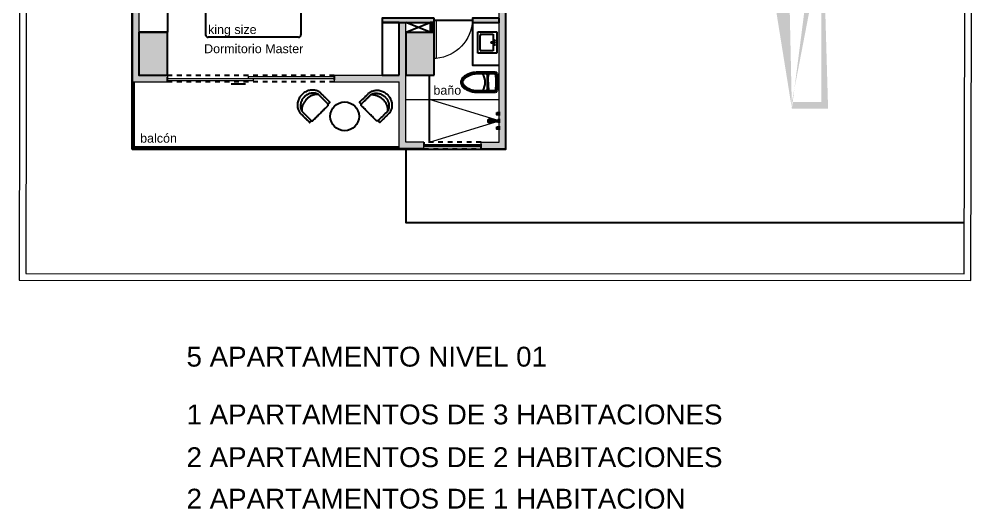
# Model space of a CAD drawing. Header units: metres. Extents: x -598 to 357, y -242 to 574.
# Drawn here: x -259.65 to -239.58, y 268.92 to 279.2 of the extents above; entities that cross this region are included whole.
import ezdxf

# ---------------------------------------------------------------- set-up
doc = ezdxf.new("R2010")
doc.units = ezdxf.units.M
doc.set_wipeout_variables(frame=1)
doc.linetypes.add('xref_Nivel PB$0$xref_Nivel PB$0$HIDDEN2', pattern=[0.1875, 0.125, -0.0625])
doc.linetypes.add('xref_Nivel TIPICO$0$HIDDEN2', pattern=[0.1875, 0.125, -0.0625])
for name, color, linetype in [('_TEXTO TITULOS', 251, 'Continuous'), ('APTOS_SPZ_MCH_N2 MUNI$0$DUCTOS', 1, 'Continuous'), ('APTOS_SPZ_MCH_N2 MUNI$0$Muebles', 1, 'Continuous'), ('MINUSV', 7, 'Continuous'), ('Muebles fijos', 251, 'Continuous'), ('T-texto', 8, 'Continuous'), ('xref_Nivel PB$0$B-baranda', 2, 'Continuous'), ('xref_Nivel PB$0$B-bordillo', 1, 'Continuous'), ('xref_Nivel PB$0$D-dintel mamposteria', 1, 'Continuous'), ('xref_Nivel PB$0$V-vidrio', 1, 'Continuous'), ('xref_Nivel TIPICO$0$D-dintel mamposteria', 1, 'Continuous'), ('xref_Nivel TIPICO$0$D-ducha mezcladora', 1, 'Continuous'), ('xref_Nivel TIPICO$0$H-hatch mamposteria', 8, 'Continuous'), ('xref_Nivel TIPICO$0$H-hatch tablayeso', 9, 'Continuous'), ('xref_Nivel TIPICO$0$M-muebles', 1, 'Continuous'), ('xref_Nivel TIPICO$0$M-muro tablayeso', 4, 'Continuous'), ('xref_Nivel TIPICO$0$V-ventana', 1, 'Continuous')]:
    doc.layers.add(name, color=color, linetype=linetype)
for name, color, linetype, lineweight in [('Muro Mamspoteria', 5, 'Continuous', 9), ('P-SANR-FIXT', 251, 'Continuous', 18), ('xref_Nivel TIPICO$0$P-puerta', 1, 'Continuous', 18)]:
    doc.layers.add(name, color=color, linetype=linetype, lineweight=lineweight)
doc.styles.get("Standard").update_dxf_attribs({"font": 'arial.ttf'})
doc.styles.add('TS', font='arial.ttf')

# ---------------------------------------------------------------- blocks, each defined once
blk = doc.blocks.new('columna')
at = {"true_color": 0x939598}
h = blk.add_hatch(color=252, dxfattribs=at)
h.dxf.hatch_style = 1
h.paths.add_polyline_path([(154.747, 259.896), (155.647, 259.896), (155.647, 259.296), (154.747, 259.296)])
at = {"color": 252, "true_color": 0x939598}
blk.add_lwpolyline([(154.747, 259.896), (155.647, 259.896), (155.647, 259.296), (154.747, 259.296), (154.747, 259.896)], dxfattribs=at)
blk = doc.blocks.new('*U283')
at = {"layer": 'xref_Nivel TIPICO$0$D-dintel mamposteria', "linetype": 'xref_Nivel TIPICO$0$HIDDEN2', "ltscale": 0.5}
blk.add_lwpolyline([(0.14, 0), (0, 0), (0, 3.5), (0.14, 3.5)], close=True, dxfattribs=at)
blk = doc.blocks.new('*U291')
at = {"layer": 'xref_Nivel PB$0$D-dintel mamposteria', "linetype": 'xref_Nivel PB$0$xref_Nivel PB$0$HIDDEN2', "ltscale": 0.5}
blk.add_lwpolyline([(0.138, 0), (0, 0), (0, 1.2), (0.138, 1.2)], close=True, dxfattribs=at)
blk = doc.blocks.new('L3')
blk.add_wipeout([(24.58, 24.077), (25.03, 24.077), (25.03, 23.677), (24.58, 23.677)]).dxf.layer = 'Muebles fijos'
at = {"layer": 'Muebles fijos'}
for p, q in [((24.58, 24.077), (25.03, 24.077)), ((24.58, 23.677), (24.58, 24.077)), ((24.58, 23.752), (24.58, 24.002)), ((24.63, 23.752), (24.63, 24.002)), ((24.63, 23.752), (24.63, 24.002)), ((24.655, 24.077), (24.955, 24.077)), ((24.655, 24.027), (24.955, 24.027)), ((24.655, 24.027), (24.955, 24.027)), ((24.98, 24.002), (24.98, 23.752)), ((24.98, 24.002), (24.98, 23.752)), ((25.03, 24.077), (25.03, 23.677)), ((25.03, 24.002), (25.03, 23.677)), ((24.98, 23.752), (24.63, 23.752)), ((24.98, 23.752), (24.883, 23.752)), ((25.03, 23.677), (24.58, 23.677)), ((25.03, 23.677), (24.58, 23.677))]:
    blk.add_line(p, q, dxfattribs=at)
for centre, radius in [((24.759, 23.725), 0.0111), ((24.805, 23.777), 0.0161), ((24.805, 23.777), 0.0111), ((24.805, 23.725), 0.0111), ((24.85, 23.725), 0.0111)]:
    blk.add_circle(centre, radius, dxfattribs=at)
for centre, start, end in [((24.655, 24.002), 90, 180), ((24.655, 24.002), 90, 180), ((24.955, 24.002), 0, 90), ((24.955, 24.002), 0, 90)]:
    blk.add_arc(centre, 0.025, start, end, dxfattribs=at)
blk = doc.blocks.new('Toilet_Oval_17859 - MO- Inodoro-439146-NIVEL TIPICO 5 - 7  - AMOBLADO')
at = {"layer": 'P-SANR-FIXT', "lineweight": 50}
for p, q in [((-0.196, 0.463), (-0.194, 0.062)), ((0.194, 0.062), (0.196, 0.463))]:
    blk.add_line(p, q, dxfattribs=at)
at = {"layer": 'P-SANR-FIXT'}
for p, q in [((-0.179, 0.345), (-0.179, 0.451)), ((0.179, 0.345), (0.179, 0.451))]:
    blk.add_line(p, q, dxfattribs=at)
at = {"layer": 'P-SANR-FIXT', "lineweight": 25}
for p, q in [((-0.189, 0.171), (-0.188, 0.093)), ((0.189, 0.171), (0.188, 0.093))]:
    blk.add_line(p, q, dxfattribs=at)
at = {"layer": 'P-SANR-FIXT', "lineweight": 50}
for centre, radius, start, end in [((-0.171, 0.463), 0.0254, 90, 180), ((0, -1.924), 2.418, 90, 94.0453), ((0, -1.924), 2.418, 85.9547, 90), ((0.171, 0.463), 0.0254, 360, 90)]:
    blk.add_arc(centre, radius, start, end, dxfattribs=at)
at = {"layer": 'P-SANR-FIXT', "lineweight": 25}
for centre, radius, start, end in [((-0.158, 0.348), 0.0381, 180, 262.1046), ((0, -0.09), 0.334, 58.0304, 121.9696), ((0, 1.487), 1.188, 262.1046, 277.8954), ((0.158, 0.348), 0.0381, 277.8954, 0), ((-0.163, 0.171), 0.0261, 122.4497, 180.2256), ((0.163, 0.171), 0.0261, 359.7744, 57.5503)]:
    blk.add_arc(centre, radius, start, end, dxfattribs=at)
at = {"layer": 'P-SANR-FIXT'}
blk.add_arc((0, -0.82), 1.112, 79.8479, 100.1521, dxfattribs=at)
for points in [[(0, 0.477), (-0.048, 0.477), (-0.104, 0.473), (-0.143, 0.468), (-0.165, 0.461), (-0.174, 0.458), (-0.179, 0.453), (-0.179, 0.451)], [(0, 0.477), (0.048, 0.477), (0.104, 0.473), (0.143, 0.468), (0.165, 0.461), (0.174, 0.458), (0.179, 0.453), (0.179, 0.451)], [(0, 0.318), (-0.048, 0.318), (-0.104, 0.323), (-0.143, 0.328), (-0.165, 0.335), (-0.174, 0.338), (-0.179, 0.343), (-0.179, 0.345)], [(0, 0.318), (0.048, 0.318), (0.104, 0.323), (0.143, 0.328), (0.165, 0.335), (0.174, 0.338), (0.179, 0.343), (0.179, 0.345)]]:
    blk.add_open_spline(points, degree=3, knots=[0, 0, 0, 0, 0.1566407, 0.2861825, 0.3655305, 0.4088071, 0.4283279, 0.4283279, 0.4283279, 0.4283279], dxfattribs=at)
at = {"layer": 'P-SANR-FIXT', "lineweight": 50}
for points, knots in [([(-0.194, 0.062), (-0.194, 0.05), (-0.192, 0.028), (-0.189, 0.004), (-0.186, -0.014), (-0.183, -0.026), (-0.179, -0.037), (-0.176, -0.048), (-0.172, -0.058), (-0.169, -0.067), (-0.165, -0.076), (-0.161, -0.084), (-0.158, -0.092), (-0.153, -0.101), (-0.147, -0.112), (-0.141, -0.124), (-0.133, -0.139), (-0.125, -0.152), (-0.117, -0.164), (-0.111, -0.173), (-0.104, -0.182), (-0.096, -0.191), (-0.088, -0.199), (-0.078, -0.208), (-0.068, -0.216), (-0.058, -0.222), (-0.052, -0.225), (-0.048, -0.227), (-0.045, -0.229), (-0.043, -0.23), (-0.04, -0.231), (-0.038, -0.232), (-0.036, -0.233), (-0.034, -0.234), (-0.031, -0.235), (-0.028, -0.236), (-0.024, -0.237), (-0.02, -0.237), (-0.016, -0.238), (-0.009, -0.239), (-0.004, -0.24), (0, -0.24)], [0, 0, 0, 0, 0.041667, 0.083333, 0.104167, 0.125, 0.145833, 0.166667, 0.1875, 0.208333, 0.229167, 0.25, 0.270833, 0.291667, 0.333333, 0.375, 0.416667, 0.5, 0.541667, 0.583333, 0.625, 0.666667, 0.708333, 0.75, 0.791667, 0.833333, 0.854167, 0.864583, 0.875, 0.885417, 0.895833, 0.90625, 0.911458, 0.916667, 0.927083, 0.9375, 0.947917, 0.958333, 0.96875, 0.979167, 1, 1, 1, 1]), ([(0, -0.24), (0.004, -0.24), (0.009, -0.239), (0.016, -0.238), (0.02, -0.237), (0.024, -0.237), (0.028, -0.236), (0.031, -0.235), (0.034, -0.234), (0.037, -0.233), (0.04, -0.231), (0.043, -0.23), (0.045, -0.229), (0.048, -0.227), (0.052, -0.225), (0.058, -0.222), (0.068, -0.216), (0.078, -0.208), (0.088, -0.199), (0.096, -0.191), (0.104, -0.182), (0.111, -0.173), (0.117, -0.164), (0.125, -0.152), (0.133, -0.139), (0.141, -0.124), (0.147, -0.112), (0.153, -0.101), (0.158, -0.092), (0.161, -0.084), (0.165, -0.076), (0.169, -0.067), (0.172, -0.058), (0.176, -0.048), (0.179, -0.037), (0.183, -0.026), (0.186, -0.014), (0.189, 0.004), (0.192, 0.028), (0.194, 0.05), (0.194, 0.062)], [0, 0, 0, 0, 0.020833, 0.03125, 0.041667, 0.052083, 0.0625, 0.072917, 0.083333, 0.09375, 0.104167, 0.114583, 0.125, 0.135417, 0.145833, 0.166667, 0.208333, 0.25, 0.291667, 0.333333, 0.375, 0.416667, 0.458333, 0.5, 0.583333, 0.625, 0.666667, 0.708333, 0.729167, 0.75, 0.770833, 0.791667, 0.8125, 0.833333, 0.854167, 0.875, 0.895833, 0.916667, 0.958333, 1, 1, 1, 1])]:
    blk.add_open_spline(points, degree=3, knots=knots, dxfattribs=at)
at = {"layer": 'P-SANR-FIXT', "lineweight": 25}
for points in [[(-0.188, 0.093), (-0.184, 0.032), (-0.178, -0.02), (-0.155, -0.081), (-0.133, -0.124), (-0.114, -0.156), (-0.094, -0.185), (-0.066, -0.209), (-0.05, -0.22), (-0.018, -0.234), (0, -0.234)], [(0.188, 0.093), (0.184, 0.032), (0.178, -0.02), (0.155, -0.081), (0.133, -0.124), (0.114, -0.156), (0.094, -0.185), (0.066, -0.209), (0.05, -0.22), (0.018, -0.234), (0, -0.234)]]:
    blk.add_open_spline(points, degree=3, knots=[0, 0, 0, 0, 0.19509, 0.375915, 0.540569, 0.672678, 0.792703, 0.893059, 0.993012, 1.071971, 1.071971, 1.071971, 1.071971], dxfattribs=at)
blk = doc.blocks.new('*U278')
at = {"layer": 'xref_Nivel TIPICO$0$H-hatch tablayeso', "transparency": 33554559}
h = blk.add_hatch(color=256, dxfattribs=at)
h.dxf.hatch_style = 1
h.paths.add_polyline_path([(0, 90), (0, 0), (1096, 0), (1096, 90)])
at = {"layer": 'xref_Nivel TIPICO$0$M-muro tablayeso'}
blk.add_lwpolyline([(1096, 0), (0, 0), (0, 90), (1096, 90), (1096, 0)], dxfattribs=at)
blk = doc.blocks.new('*U279')
at = {"layer": 'xref_Nivel TIPICO$0$H-hatch tablayeso', "transparency": 33554559}
h = blk.add_hatch(color=256, dxfattribs=at)
h.dxf.hatch_style = 1
h.paths.add_polyline_path([(0, 90), (0, 0), (560, 0), (560, 90)])
at = {"layer": 'xref_Nivel TIPICO$0$M-muro tablayeso'}
blk.add_lwpolyline([(560, 0), (0, 0), (0, 90), (560, 90), (560, 0)], dxfattribs=at)
blk = doc.blocks.new('xref_Nivel TIPICO$0$P-90')
at = {"layer": 'Defpoints', "color": 8, "true_color": 0x808080}
blk.add_lwpolyline([(0, 0), (0.9, 0)], dxfattribs=at)
at = {"layer": 'xref_Nivel TIPICO$0$P-puerta'}
for p, q in [((0.04, 0.9), (0, 0.9)), ((0, 0.9), (0, 0)), ((0.04, 0), (0.04, 0.9)), ((0, 0), (0.04, 0))]:
    blk.add_line(p, q, dxfattribs=at)
at = {"layer": 'xref_Nivel TIPICO$0$P-puerta', "color": 8, "true_color": 0x808080}
blk.add_arc((-0.034, -0.032), 0.935, 1.9599, 85.4069, dxfattribs=at)
blk = doc.blocks.new('*U280')
at = {"layer": 'xref_Nivel TIPICO$0$H-hatch tablayeso', "transparency": 33554559}
h = blk.add_hatch(color=256, dxfattribs=at)
h.dxf.hatch_style = 1
h.paths.add_polyline_path([(208, 0), (208, 90), (0, 90), (0, 0)])
at = {"layer": 'xref_Nivel TIPICO$0$M-muro tablayeso'}
blk.add_lwpolyline([(208, 0), (0, 0), (0, 90), (208, 90), (208, 0)], dxfattribs=at)
blk = doc.blocks.new('silla')
at = {"layer": 'APTOS_SPZ_MCH_N2 MUNI$0$Muebles'}
for points, weights, knots in [([(-124.412, 276.465), (-124.307, 276.561), (-124.307, 276.712), (-124.307, 276.862), (-124.412, 276.959), (-124.552, 276.959), (-124.692, 276.959), (-124.703, 276.959), (-124.711, 276.95), (-124.719, 276.941), (-124.719, 276.929), (-124.719, 276.712), (-124.719, 276.495), (-124.719, 276.465), (-124.692, 276.465), (-124.552, 276.465), (-124.412, 276.465), (-124.239, 276.516), (-124.239, 276.712), (-124.239, 276.907), (-124.412, 276.959)], [1, 0.906586410907, 1, 0.906586410907, 1, 1, 1, 0.923879532511, 1, 0.923879532511, 1, 1, 1, 0.707106781189, 1, 1, 1, 0.794674166831, 1, 0.794674166831, 1], [0, 0, 0, 0.871345, 0.871345, 1.74269, 1.74269, 2.74269, 2.74269, 3.528088, 3.528088, 4.313487, 4.313487, 5.313487, 5.313487, 6.884283, 6.884283, 7.884283, 7.884283, 9.188934, 9.188934, 10.493586, 10.493586, 10.493586]), ([(-124.698, 276.465), (-124.698, 276.438), (-124.698, 276.412), (-124.557, 276.412), (-124.415, 276.412), (-124.171, 276.442), (-124.169, 276.71), (-124.168, 276.979), (-124.412, 277.012), (-124.555, 277.012), (-124.698, 277.012), (-124.698, 276.985), (-124.698, 276.959)], [1, 1, 1, 1, 1, 0.747428878724, 1, 0.747428878724, 1, 1, 1, 1, 1], [0, 0, 0, 1, 1, 2, 2, 3.453226, 3.453226, 4.906452, 4.906452, 5.906452, 5.906452, 6.906452, 6.906452, 6.906452])]:
    blk.add_rational_spline(points, weights, degree=2, knots=knots, dxfattribs=at)
blk = doc.blocks.new('xref_Nivel TIPICO$0$MU12')
at = {"layer": 'xref_Nivel TIPICO$0$D-ducha mezcladora'}
for p, q in [((-0.19, 0), (-0.19, -0.01)), ((-0.11, 0), (-0.19, 0)), ((-0.11, -0.01), (-0.11, 0)), ((0.04, 0), (-0.04, 0)), ((-0.04, 0), (-0.04, -0.01)), ((0.04, -0.01), (0.04, 0)), ((0.19, 0), (0.11, 0)), ((0.11, 0), (0.11, -0.01)), ((0.19, -0.01), (0.19, 0)), ((-0.19, -0.01), (-0.11, -0.01)), ((-0.15, -0.05), (-0.15, -0.01)), ((-0.04, -0.01), (0.04, -0.01)), ((0.11, -0.01), (0.19, -0.01)), ((0.15, -0.05), (0.15, -0.01))]:
    blk.add_line(p, q, dxfattribs=at)
at = {"layer": 'xref_Nivel TIPICO$0$D-ducha mezcladora', "linetype": 'ByBlock'}
for p, q in [((-0.018, -0.097), (0.018, -0.097)), ((-0.018, -0.102), (-0.018, -0.097)), ((-0.018, -0.102), (0.018, -0.102)), ((-0.013, -0.097), (-0.013, -0.01)), ((-0.013, -0.177), (-0.013, -0.102)), ((0.013, -0.097), (0.013, -0.01)), ((0.013, -0.178), (0.013, -0.102)), ((0.018, -0.102), (0.018, -0.097))]:
    blk.add_line(p, q, dxfattribs=at)
at = {"layer": 'xref_Nivel TIPICO$0$D-ducha mezcladora'}
for points in [[(-0.175, -0.01), (-0.175, -0.05), (-0.125, -0.05)], [(-0.125, -0.05), (-0.125, -0.01)], [(0.125, -0.01), (0.125, -0.05), (0.175, -0.05)], [(0.175, -0.05), (0.175, -0.01)]]:
    blk.add_lwpolyline(points, dxfattribs=at)
for centre, radius, start, end in [((0, -0.187), 0.0468, 104.9774, 73.9708), ((-0.001, -0.185), 0.0211, 122.5516, 49.7391), ((0, -0.173), 0.0133, 196.9135, 337.7151)]:
    blk.add_arc(centre, radius, start, end, dxfattribs=at)
blk = doc.blocks.new('CAMA KING')
at = {"layer": 'Defpoints', "color": 9, "linetype": 'Continuous'}
blk.add_line((-229.974, 282.157), (-227.974, 282.157), dxfattribs=at)
at = {"layer": 'xref_Nivel TIPICO$0$M-muebles', "linetype": 'Continuous'}
for p, q in [((-229.974, 282.107), (-229.974, 280.257)), ((-229.974, 282.107), (-227.974, 282.107)), ((-229.974, 282.057), (-228.014, 282.057)), ((-227.974, 282.107), (-227.974, 280.257)), ((-229.934, 281.807), (-228.014, 281.807)), ((-228.024, 280.207), (-229.924, 280.207))]:
    blk.add_line(p, q, dxfattribs=at)
at = {"layer": 'xref_Nivel TIPICO$0$M-muebles'}
for p, q in [((-229.974, 282.017), (-229.974, 281.847)), ((-228.014, 282.057), (-229.934, 282.057)), ((-227.974, 282.017), (-227.974, 281.847))]:
    blk.add_line(p, q, dxfattribs=at)
at = {"layer": 'xref_Nivel TIPICO$0$M-muebles', "linetype": 'Continuous'}
for points in [[(-228.974, 281.668), (-229.974, 281.182), (-229.723, 280.931), (-228.974, 281.668)], [(-228.974, 281.668), (-227.974, 281.182), (-228.224, 280.931), (-228.974, 281.668)]]:
    blk.add_lwpolyline(points, dxfattribs=at)
at = {"layer": 'xref_Nivel TIPICO$0$M-muebles'}
for centre, start, end in [((-229.934, 282.017), 90, 180), ((-228.014, 282.017), 0, 90), ((-229.934, 281.847), 180, 270), ((-228.014, 281.847), 270, 0)]:
    blk.add_arc(centre, 0.04, start, end, dxfattribs=at)
at = {"layer": 'xref_Nivel TIPICO$0$M-muebles', "linetype": 'Continuous'}
for centre, start, end in [((-229.924, 280.257), 180, 270), ((-228.024, 280.257), 270, 0)]:
    blk.add_arc(centre, 0.05, start, end, dxfattribs=at)
at = {"layer": 'T-texto', "insert": (-229.924, 280.464), "char_height": 0.1875, "attachment_point": 1}
blk.add_mtext_dynamic_manual_height_columns('king size', width=2.52762, gutter_width=0.938, heights=[0], dxfattribs=at)

msp = doc.modelspace()

# ---------------------------------------------------------------- hatches: boundary and pattern name
at = {"layer": 'xref_Nivel TIPICO$0$H-hatch mamposteria', "transparency": 33554585}
h = msp.add_hatch(color=256, dxfattribs=at)
h.dxf.hatch_style = 1
h.paths.add_polyline_path([(-243.821, 300.273), (-243.681, 300.273), (-243.681, 301.959), (-243.821, 301.959)], flags=17)
h.paths.add_polyline_path([(-242.678, 304.919), (-242.679, 307.794), (-242.819, 307.794), (-242.818, 304.919)])
h.paths.add_polyline_path([(-243.779, 291.884), (-243.779, 291.684), (-244.078, 291.683), (-244.078, 291.713), (-244.098, 291.714), (-244.06, 291.883)], flags=17)
h.paths.add_polyline_path([(-251.539, 299.394), (-251.539, 299.534), (-256.539, 299.534), (-256.539, 299.394)], flags=17)
h.paths.add_polyline_path([(-250.639, 299.534), (-250.639, 299.394), (-249.579, 299.394), (-249.579, 295.782), (-249.439, 295.782), (-249.439, 300.294), (-249.579, 300.294), (-249.579, 299.534)], flags=17)
h.paths.add_polyline_path([(-257.279, 303.295), (-257.139, 303.295), (-257.139, 302.61), (-257.279, 302.61)])
h.paths.add_polyline_path([(-257.139, 303.895), (-257.279, 303.895), (-257.279, 308.834), (-256.539, 308.834), (-256.539, 308.694), (-257.139, 308.694)])
h.paths.add_polyline_path([(-248.445, 308.304), (-248.445, 308.444), (-243.879, 308.444), (-243.879, 308.304)], flags=17)
h.paths.add_polyline_path([(-254.134, 308.694), (-254.134, 308.834), (-253.659, 308.834), (-253.659, 308.694)])
h.paths.add_polyline_path([(-257.279, 300.294), (-257.139, 300.294), (-257.139, 299.394), (-257.279, 299.394)])
h.paths.add_polyline_path([(-257.139, 285.396), (-257.279, 285.396), (-257.279, 286.929), (-256.064, 286.929), (-256.064, 286.789), (-257.139, 286.789)])
h.paths.add_polyline_path([(-257.139, 280.342), (-257.279, 280.342), (-257.279, 282.496), (-257.139, 282.496)])
h.paths.add_polyline_path([(-251.539, 279.128), (-251.679, 279.128), (-251.679, 278.02), (-253.039, 278.02), (-253.039, 277.88), (-251.679, 277.88), (-251.679, 276.472), (-251.159, 276.472), (-251.159, 276.612), (-251.539, 276.612)])
h.paths.add_polyline_path([(-247.147, 288.854), (-247.147, 288.714), (-249.439, 288.714), (-249.439, 276.472), (-249.959, 276.472), (-249.959, 276.612), (-249.579, 276.612), (-249.579, 288.854)])
h.paths.add_polyline_path([(-256.539, 278.02), (-256.539, 277.88), (-257.279, 277.88), (-257.279, 279.342), (-257.139, 279.342), (-257.139, 278.02)])
h.paths.add_polyline_path([(-257.279, 284.396), (-257.278, 283.496), (-257.138, 283.496), (-257.139, 284.396)])
h.paths.add_polyline_path([(-257.139, 293.836), (-257.279, 293.836), (-257.279, 292.684), (-257.139, 292.684)], flags=17)
h.paths.add_polyline_path([(-257.279, 296.369), (-255.745, 296.369), (-255.745, 296.229), (-257.139, 296.229), (-257.138, 294.836), (-257.278, 294.836)])
edge = h.paths.add_edge_path()
edge.add_line((-242.678, 304.351), (-242.819, 304.351))
edge.add_line((-242.819, 304.351), (-242.819, 303.999))
edge.add_line((-242.819, 303.999), (-244.482, 303.999))
edge.add_line((-244.482, 303.999), (-244.482, 303.859))
edge.add_line((-244.482, 303.859), (-242.679, 303.859))
edge.add_line((-242.679, 303.859), (-242.679, 304.351))
edge.add_line((-257.278, 284.396), (-257.138, 284.396))
edge.add_line((-242.679, 290.984), (-242.679, 289.234))
edge.add_line((-242.679, 289.234), (-245.489, 289.234))
edge.add_line((-247.647, 289.854), (-247.787, 289.854))
edge.add_line((-248.445, 308.306), (-248.445, 308.446))
edge.add_line((-243.439, 277.32), (-243.439, 277.46))
edge.add_line((-242.819, 280.673), (-242.681, 280.673))
edge.add_line((-242.819, 281.273), (-242.682, 281.273))
edge.add_line((-244.892, 293.734), (-245.489, 293.734))
edge.add_line((-245.489, 293.734), (-245.489, 296.094))
edge.add_line((-245.489, 296.094), (-247.787, 296.094))
edge.add_line((-247.787, 296.094), (-247.787, 296.334))
edge.add_line((-245.064, 291.684), (-245.064, 291.714))
edge.add_line((-245.064, 291.714), (-245.046, 291.714))
edge.add_line((-245.046, 291.714), (-245.082, 291.884))
edge.add_line((-243.813, 293.934), (-242.886, 293.934))
edge.add_line((-242.886, 293.934), (-242.886, 296.034))
edge.add_line((-242.886, 296.034), (-245.289, 296.034))
edge.add_line((-245.289, 296.034), (-245.289, 293.934))
edge.add_line((-245.289, 293.934), (-244.874, 293.934))
edge.add_line((-247.787, 296.334), (-247.647, 296.334))
edge.add_line((-247.647, 296.334), (-247.647, 296.234))
edge.add_line((-247.647, 296.234), (-242.679, 296.234))
edge.add_line((-242.679, 296.234), (-242.679, 293.734))
edge.add_line((-242.679, 293.734), (-243.795, 293.734))
edge.add_line((-243.439, 277.32), (-243.439, 277.46))
edge.add_line((-243.439, 277.46), (-242.819, 277.46))
edge.add_line((-242.819, 277.46), (-242.819, 280.673))
edge.add_line((-242.681, 280.673), (-242.679, 277.32))
edge.add_line((-242.682, 281.273), (-242.682, 282.144))
edge.add_line((-242.682, 282.144), (-242.819, 282.144))
edge.add_line((-242.679, 277.32), (-243.439, 277.32))
edge.add_line((-242.819, 282.144), (-242.819, 281.273))
edge.add_line((-242.686, 290.984), (-242.886, 290.984))
edge.add_line((-247.647, 289.854), (-247.647, 291.127))
edge.add_line((-247.647, 291.127), (-245.489, 291.127))
edge.add_line((-245.489, 291.127), (-245.489, 289.234))
edge.add_line((-245.489, 291.267), (-247.787, 291.267))
edge.add_line((-247.787, 291.267), (-247.787, 289.854))
edge.add_line((-245.082, 291.884), (-245.489, 291.884))
edge.add_line((-245.489, 291.884), (-245.489, 291.267))
edge.add_line((-245.289, 291.684), (-245.064, 291.684))
edge.add_line((-242.886, 290.984), (-242.886, 289.434))
edge.add_line((-242.886, 289.434), (-245.289, 289.434))
edge.add_line((-245.289, 289.434), (-245.289, 291.684))
h.paths.add_polyline_path([(-252.539, 308.694), (-252.539, 308.834), (-253.059, 308.834), (-253.059, 308.694)])
h.paths.add_polyline_path([(-251.539, 308.834), (-251.539, 308.694), (-249.579, 308.694), (-249.579, 301.294), (-249.439, 301.294), (-249.439, 308.304), (-249.045, 308.304), (-249.045, 308.444), (-249.439, 308.444), (-249.439, 308.834)])
h.paths.add_polyline_path([(-257.277, 290.984), (-257.138, 290.984), (-257.136, 291.884), (-257.276, 291.884)], flags=17)
h.paths.add_polyline_path([(-257.279, 290.094), (-249.579, 290.094), (-249.579, 294.782), (-249.439, 294.782), (-249.439, 289.854), (-249.579, 289.854), (-249.579, 289.954), (-257.279, 289.954)])
h.paths.add_polyline_path([(-249.44, 282.47), (-249.439, 282.33), (-242.682, 282.33), (-242.682, 282.944), (-242.683, 282.944), (-242.683, 284.396), (-242.819, 284.396), (-242.821, 282.47)], flags=16)
h.paths.add_polyline_path([(-247.787, 302.3), (-248.339, 302.303), (-248.339, 302.163), (-247.787, 302.16), (-247.787, 297.334), (-247.647, 297.334), (-247.647, 300.991), (-244.721, 300.991), (-244.721, 301.131), (-247.647, 301.131), (-247.647, 305.302), (-246.811, 305.302), (-246.811, 305.442), (-248.339, 305.442), (-248.339, 305.302), (-247.787, 305.302)], flags=17)

# ---------------------------------------------------------------- linework, layer by layer
at = {"layer": 'APTOS_SPZ_MCH_N2 MUNI$0$DUCTOS'}
for points in [[(-251.029, 278.92), (-251.539, 279.128)], [(-251.539, 278.92), (-251.029, 279.128)]]:
    msp.add_lwpolyline(points, dxfattribs=at)
at = {"layer": 'APTOS_SPZ_MCH_N2 MUNI$0$Muebles'}
msp.add_circle((-252.82, 277.156), 0.302, dxfattribs=at)
at = {"layer": 'Muebles fijos'}
for points in [[(-249.579, 278.222), (-250.129, 278.222), (-250.129, 279.138)], [(-251.038, 276.612), (-251.038, 278.02)]]:
    msp.add_lwpolyline(points, dxfattribs=at)
at = {"layer": 'Muro Mamspoteria'}
for p, q in [((-249.579, 276.612), (-249.579, 288.854)), ((-249.439, 288.714), (-249.439, 276.472)), ((-249.959, 276.472), (-249.959, 276.612)), ((-249.959, 276.612), (-249.579, 276.612)), ((-249.439, 276.472), (-249.959, 276.472))]:
    msp.add_line(p, q, dxfattribs=at)
at = {"layer": 'Muro Mamspoteria', "lineweight": 0}
msp.add_lwpolyline([(-239.688, 273.713), (-239.579, 315.243), (-246.74, 315.202), (-249.427, 315.209), (-249.66, 315.228), (-250.011, 315.236), (-254.757, 315.24), (-257.518, 315.249), (-259.574, 315.243), (-259.649, 273.721), (-239.688, 273.713)], dxfattribs=at)
msp.add_lwpolyline([(-239.828, 273.853), (-239.72, 315.102), (-246.74, 315.062), (-249.433, 315.069), (-249.667, 315.088), (-250.012, 315.096), (-254.758, 315.1), (-257.518, 315.109), (-259.434, 315.104), (-259.508, 273.861)], close=True, dxfattribs=at)
at = {"layer": 'Muro Mamspoteria'}
for points in [[(-257.139, 282.496), (-257.139, 278.02), (-256.539, 278.02)], [(-251.679, 278.02), (-251.679, 279.128)], [(-251.539, 279.128), (-251.679, 279.128)], [(-251.159, 276.472), (-251.159, 276.612), (-251.539, 276.612), (-251.539, 279.128)], [(-256.539, 278.02), (-256.539, 277.88)], [(-253.039, 278.02), (-251.679, 278.02)], [(-253.039, 278.02), (-253.039, 277.88)], [(-257.279, 277.88), (-256.539, 277.88)], [(-253.039, 277.88), (-251.679, 277.88)], [(-251.679, 276.472), (-251.679, 277.88)]]:
    msp.add_lwpolyline(points, dxfattribs=at)
at = {"layer": 'P-SANR-FIXT'}
msp.add_line((-251.539, 277.512), (-249.579, 277.512), dxfattribs=at)
msp.add_lwpolyline([(-251.038, 276.612), (-249.579, 277.062), (-251.038, 277.512)], dxfattribs=at)
at = {"layer": 'xref_Nivel PB$0$B-baranda'}
for points in [[(-251.159, 276.472), (-257.279, 276.472), (-257.279, 279.342)], [(-251.679, 276.492), (-257.259, 276.492), (-257.259, 277.88)], [(-251.679, 276.512), (-257.239, 276.512), (-257.239, 277.88)]]:
    msp.add_lwpolyline(points, dxfattribs=at)
at = {"layer": 'xref_Nivel PB$0$B-bordillo'}
msp.add_lwpolyline([(-251.539, 276.472), (-251.539, 274.932), (-239.838, 274.932)], dxfattribs=at)
at = {"layer": 'xref_Nivel PB$0$V-vidrio'}
for points in [[(-249.959, 276.554), (-251.159, 276.554)], [(-251.159, 276.53), (-249.959, 276.53)]]:
    msp.add_lwpolyline(points, dxfattribs=at)
at = {"layer": 'xref_Nivel TIPICO$0$M-muebles'}
msp.add_lwpolyline([(-257.139, 280.764), (-256.539, 280.764), (-256.539, 278.92), (-257.139, 278.92)], dxfattribs=at)
msp.add_lwpolyline([(-251.679, 278.02), (-251.679, 279.122), (-252.035, 279.122), (-252.035, 278.02)], close=True, dxfattribs=at)
at = {"layer": 'xref_Nivel TIPICO$0$P-puerta'}
for points in [[(-254.839, 277.949), (-254.839, 277.994), (-253.039, 277.994)], [(-256.539, 277.949), (-253.039, 277.949)], [(-254.739, 277.949), (-254.739, 277.904), (-256.539, 277.904)]]:
    msp.add_lwpolyline(points, dxfattribs=at)
at = {"layer": 'xref_Nivel TIPICO$0$V-ventana'}
msp.add_lwpolyline([(-254.899, 277.835), (-255.203, 277.835)], dxfattribs=at)

# ---------------------------------------------------------------- block references
at = {"rotation": 134.9152457540072}
msp.add_blockref('silla', (-145.434, 560.92), dxfattribs=at)
at = {"xscale": -1, "rotation": 224.9152457539981}
msp.add_blockref('silla', (-359.366, 561.236), dxfattribs=at)
at = {"layer": 'MINUSV', "xscale": -1, "rotation": 270}
for p in [(-516.435, 123.272), (-510.835, 123.272)]:
    msp.add_blockref('columna', p, dxfattribs=at)
at = {"layer": 'Muro Mamspoteria'}
msp.add_blockref('CAMA KING', (-25.762, -1.392), dxfattribs=at)
at = {"layer": 'P-SANR-FIXT', "xscale": -1, "rotation": 270}
msp.add_blockref('Toilet_Oval_17859 - MO- Inodoro-439146-NIVEL TIPICO 5 - 7  - AMOBLADO', (-250.123, 277.872), dxfattribs=at)
at = {"layer": 'xref_Nivel PB$0$D-dintel mamposteria', "xscale": -1, "rotation": 270}
msp.add_blockref('*U291', (-251.159, 276.474), dxfattribs=at)
at = {"layer": 'xref_Nivel TIPICO$0$D-dintel mamposteria', "rotation": 89.99999999999999}
msp.add_blockref('*U283', (-253.039, 277.88), dxfattribs=at)
at = {"layer": 'xref_Nivel TIPICO$0$D-ducha mezcladora', "xscale": -1, "rotation": 270}
msp.add_blockref('xref_Nivel TIPICO$0$MU12', (-249.579, 277.062), dxfattribs=at)
at = {"layer": 'xref_Nivel TIPICO$0$M-muro tablayeso', "xscale": -0.001, "yscale": 0.001, "zscale": 0.001}
for name, p, rotation in [('*U278', (-252.035, 279.218), 180), ('*U279', (-250.139, 279.218), 180), ('*U280', (-250.939, 279.128), 90)]:
    msp.add_blockref(name, p, dxfattribs=dict(at, rotation=rotation))
at = {"layer": 'xref_Nivel TIPICO$0$P-puerta', "xscale": -0.888888888888868, "yscale": 0.888888888888868, "zscale": 0.888888888888868, "rotation": 180}
msp.add_blockref('xref_Nivel TIPICO$0$P-90', (-250.939, 279.173), dxfattribs=at)

# ---------------------------------------------------------------- texts
at = {"layer": '_TEXTO TITULOS', "style": 'TS'}
for s, p in [('5 APARTAMENTO NIVEL 01', (-256.137, 271.907)), ('1 APARTAMENTOS DE 3 HABITACIONES', (-256.137, 270.695)), ('2 APARTAMENTOS DE 2 HABITACIONES', (-256.137, 269.798)), ('2 APARTAMENTOS DE 1 HABITACION', (-256.137, 268.928))]:
    msp.add_text(s, height=0.41626, dxfattribs=at).set_placement(p)
at = {"layer": 'T-texto', "char_height": 0.1875, "attachment_point": 1}
for s, width, insert in [('Dormitorio Master', 2.52762, (-255.768, 278.669)), ('baño', 0.12606, (-250.958, 277.798)), ('balcón', 0.12606, (-257.11, 276.792))]:
    msp.add_mtext_dynamic_manual_height_columns(s, width=width, gutter_width=0.938, heights=[0], dxfattribs=dict(at, insert=insert))

# ---------------------------------------------------------------- next in the draw order: block references
at = {"layer": 'Muebles fijos', "rotation": 90.00000000000001}
msp.add_blockref('L3', (-225.952, 253.9), dxfattribs=at)

# ---------------------------------------------------------------- next in the draw order: linework, layer by layer
at = {"layer": 'APTOS_SPZ_MCH_N2 MUNI$0$DUCTOS'}
msp.add_lwpolyline([(-249.439, 282.33), (-242.679, 282.33), (-242.681, 283.739), (-242.185, 283.74), (-242.183, 289.428), (-242.679, 289.428), (-242.679, 291.877), (-243.079, 291.877), (-243.079, 293.728), (-242.679, 293.728), (-242.679, 308.688), (-243.879, 308.688), (-243.879, 308.438), (-249.439, 308.438), (-249.439, 308.828), (-257.279, 308.828), (-257.279, 276.466), (-249.439, 276.466), (-249.439, 282.33)], dxfattribs=at)

doc.saveas('drawing.dxf')
